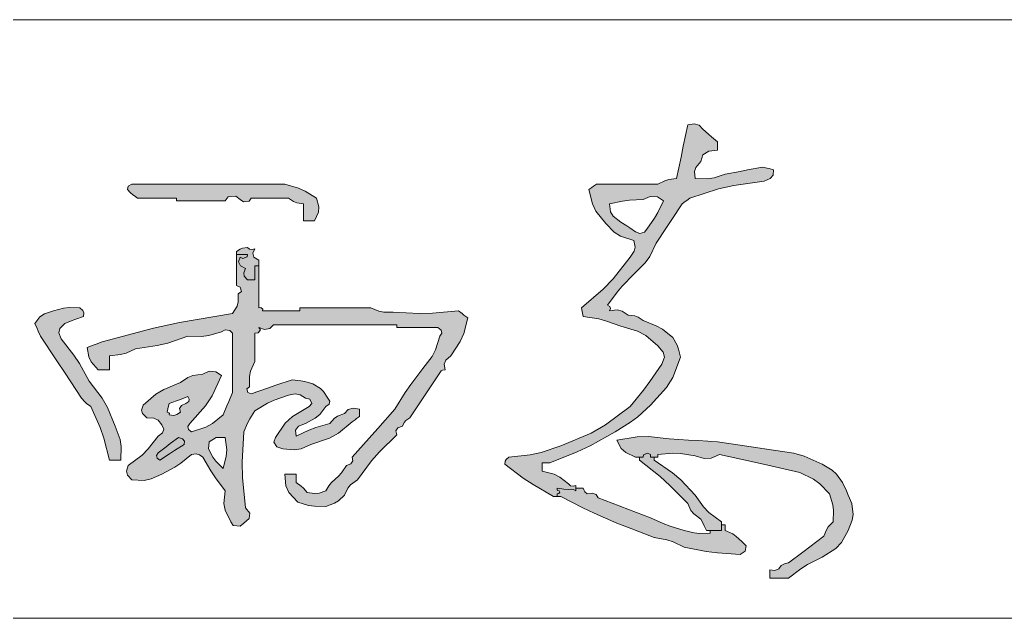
# Model space of a CAD drawing. Header units: millimetres. Extents: x 5 to 599, y 5 to 425.
# Drawn here: x 575.67 to 587.3, y 125.03 to 132.09 of the extents above; entities that cross this region are included whole.
import ezdxf

# ---------------------------------------------------------------- set-up
doc = ezdxf.new("R2010")
doc.units = ezdxf.units.MM
doc.linetypes.add('XKITLINE00', pattern=[0])
doc.layers.add('OtherObjectType', color=1, linetype='Continuous', lineweight=0)

# ---------------------------------------------------------------- blocks, each defined once
blk = doc.blocks.new('*A3')
at = {"layer": 'OtherObjectType'}
for points in [[(582.868, 129.636), (582.935, 129.587), (582.985, 129.569), (583.177, 129.454), (583.101, 129.297), (583.046, 129.221), (582.913, 129.088), (582.778, 128.948), (582.716, 128.874), (582.604, 128.723), (582.632, 128.705), (582.64, 128.682), (582.626, 128.656), (582.718, 128.666), (582.777, 128.652), (582.847, 128.606), (582.924, 128.596), (582.965, 128.581), (583.023, 128.54), (583.179, 128.479), (583.253, 128.437), (583.375, 128.341), (583.424, 128.251), (583.442, 128.204), (583.463, 128.108), (583.373, 127.868), (583.299, 127.749), (583.111, 127.543), (582.962, 127.405), (582.876, 127.34), (582.693, 127.228), (582.4, 127.064), (582.244, 126.99), (581.922, 126.862), (581.834, 126.862), (581.834, 126.763), (581.973, 126.727), (582.042, 126.693), (582.142, 126.613), (582.165, 126.592), (582.197, 126.586), (582.23, 126.596), (582.23, 126.53), (582.202, 126.547), (582.178, 126.552), (582.142, 126.547), (582.089, 126.551), (582.063, 126.555), (582.01, 126.563), (582.008, 126.548), (582.015, 126.537), (582.032, 126.53), (582.042, 126.517), (582.03, 126.499), (582.01, 126.497), (582.01, 126.464), (581.966, 126.464), (581.725, 126.605), (581.61, 126.682), (581.394, 126.846), (581.397, 126.881), (581.408, 126.901), (581.438, 126.929), (581.692, 126.956), (581.82, 126.984), (582.054, 127.062), (582.41, 127.213), (582.579, 127.309), (582.869, 127.527), (583.029, 127.721), (583.104, 127.821), (583.243, 128.025), (583.274, 128.109), (583.262, 128.168), (583.199, 128.241), (583.057, 128.363), (582.959, 128.415), (582.759, 128.474), (582.591, 128.535), (582.5, 128.559), (582.318, 128.59), (582.307, 128.629), (582.303, 128.649), (582.296, 128.69), (582.553, 128.912), (582.669, 129.034), (582.869, 129.288), (582.919, 129.359), (582.929, 129.407), (582.913, 129.487), (582.757, 129.537), (582.681, 129.583), (582.582, 129.686), (582.467, 129.833), (582.425, 129.917), (582.384, 130.085), (582.472, 130.151), (583.199, 130.151), (583.279, 130.19), (583.326, 130.204), (583.419, 130.218), (583.471, 130.47), (583.497, 130.597), (583.551, 130.849), (583.624, 130.863), (583.684, 130.846), (583.727, 130.799), (583.795, 130.738), (583.83, 130.708), (583.903, 130.65), (583.903, 130.55), (583.798, 130.541), (583.729, 130.495), (583.705, 130.417), (583.647, 130.348), (583.631, 130.3), (583.639, 130.218), (583.782, 130.212), (583.86, 130.223), (583.991, 130.268), (584.431, 130.351), (584.485, 130.34), (584.512, 130.334), (584.563, 130.318), (584.556, 130.255), (584.524, 130.217), (584.453, 130.185), (584.092, 130.134), (583.912, 130.093), (583.573, 129.985), (583.485, 129.919), (583.177, 129.454), (582.715, 126.148), (583.155, 125.982), (583.304, 125.955), (583.379, 125.93), (583.507, 125.865), (583.766, 125.815), (583.9, 125.798), (584.167, 125.782), (584.228, 125.821), (584.238, 125.884), (584.189, 125.932), (584.122, 125.994), (584.081, 126.022), (583.991, 126.065), (583.991, 126.131), (583.947, 126.131), (583.947, 126.065), (583.815, 126.065), (583.815, 126.032), (583.69, 126.028), (583.625, 126.035), (583.507, 126.065), (583.342, 126.114), (583.261, 126.144), (583.111, 126.214), (582.494, 126.447), (582.468, 126.487), (582.421, 126.504), (582.362, 126.497), (582.338, 126.52), (582.329, 126.535), (582.318, 126.563), (582.23, 126.563), (582.23, 126.53), (582.202, 126.547), (582.178, 126.552), (582.142, 126.547), (582.089, 126.551), (582.063, 126.555), (582.01, 126.563), (582.008, 126.548), (582.015, 126.537), (582.032, 126.53), (582.042, 126.517), (582.03, 126.499), (582.01, 126.497), (582.01, 126.464), (582.054, 126.464), (582.313, 126.331), (582.445, 126.268), (582.715, 126.148), (583.177, 129.454), (582.985, 129.569), (583.04, 129.583), (583.067, 129.62), (583.159, 129.748), (583.199, 129.815), (583.265, 129.952), (583.192, 130), (583.106, 130.006), (583.023, 129.969), (582.862, 129.961), (582.781, 129.951), (582.626, 129.919), (582.64, 129.824), (582.672, 129.772), (582.759, 129.703), (582.833, 129.66)], [(578.376, 129.95), (578.308, 129.941), (578.269, 129.969), (578.22, 130.007), (578.129, 129.999), (578.093, 129.952), (577.521, 129.952), (577.521, 129.985), (577.059, 129.985), (576.971, 130.052), (576.94, 130.085), (576.95, 130.127), (576.993, 130.151), (578.797, 130.151), (578.959, 130.104), (579.038, 130.069), (579.171, 129.985), (579.199, 129.881), (579.194, 129.821), (579.149, 129.719), (579.017, 129.719), (579.017, 129.919), (578.94, 129.93), (578.9, 129.946), (578.841, 129.985), (578.401, 129.985)], [(577.663, 127.584), (577.67, 127.612), (577.653, 127.643), (577.246, 128.45), (577.556, 128.517), (578.181, 128.623), (578.233, 128.71), (578.247, 128.761), (578.247, 128.856), (578.284, 128.885), (578.272, 128.936), (578.225, 128.955), (578.225, 129.321), (578.357, 129.321), (578.353, 129.291), (578.303, 129.272), (578.269, 129.288), (578.251, 129.233), (578.273, 129.187), (578.335, 129.155), (578.312, 129.104), (578.318, 129.066), (578.357, 129.022), (578.445, 129.022), (578.445, 129.188), (578.489, 129.188), (578.489, 128.69), (578.514, 128.694), (578.539, 128.675), (578.533, 128.656), (578.973, 128.656), (578.973, 128.69), (579.81, 128.69), (579.906, 128.651), (579.965, 128.64), (580.074, 128.64), (580.381, 128.625), (580.538, 128.629), (580.844, 128.656), (580.954, 128.573), (580.907, 128.387), (580.866, 128.295), (580.756, 128.125), (580.695, 128.073), (580.677, 128.027), (580.69, 127.959), (580.658, 127.955), (580.64, 127.946), (580.624, 127.925), (580.272, 127.394), (580.226, 127.361), (580.206, 127.339), (580.184, 127.294), (580.131, 127.274), (580.108, 127.238), (580.118, 127.194), (579.912, 126.993), (579.819, 126.885), (579.656, 126.663), (579.573, 126.603), (579.539, 126.562), (579.502, 126.48), (579.431, 126.414), (579.383, 126.384), (579.282, 126.347), (579.147, 126.349), (579.076, 126.359), (578.951, 126.397), (578.843, 126.512), (578.807, 126.589), (578.797, 126.729), (578.929, 126.729), (578.929, 126.63), (578.989, 126.588), (579.016, 126.564), (579.061, 126.513), (579.148, 126.498), (579.201, 126.502), (579.282, 126.53), (579.305, 126.571), (579.318, 126.591), (579.348, 126.63), (579.43, 126.703), (579.466, 126.744), (579.524, 126.829), (579.576, 126.849), (579.6, 126.885), (579.59, 126.929), (579.793, 127.154), (579.895, 127.267), (580.096, 127.493), (580.217, 127.69), (580.283, 127.787), (580.426, 127.975), (580.534, 128.118), (580.576, 128.197), (580.624, 128.357), (580.648, 128.393), (580.64, 128.429), (580.602, 128.457), (580.118, 128.457), (580.118, 128.49), (578.665, 128.49), (578.619, 128.448), (578.556, 128.436), (578.489, 128.457), (578.509, 128.431), (578.484, 128.394), (578.445, 128.391), (578.445, 128.058), (578.393, 127.944), (578.379, 127.881), (578.379, 127.759), (578.35, 127.734), (578.361, 127.691), (578.401, 127.676), (578.594, 127.744), (578.691, 127.777), (578.885, 127.842), (578.985, 127.831), (579.035, 127.821), (579.127, 127.792), (579.216, 127.739), (579.254, 127.703), (579.327, 127.59), (579.319, 127.555), (579.282, 127.527), (579.209, 127.433), (579.156, 127.39), (579.039, 127.327), (578.959, 127.296), (578.922, 127.246), (578.929, 127.178), (579.08, 127.248), (579.161, 127.278), (579.326, 127.327), (579.378, 127.386), (579.418, 127.412), (579.502, 127.444), (579.544, 127.49), (579.605, 127.507), (579.678, 127.493), (579.678, 127.41), (579.59, 127.344), (579.429, 127.21), (579.324, 127.152), (579.105, 127.078), (578.988, 127.028), (578.909, 127.016), (578.775, 127.028), (578.702, 127.049), (578.666, 127.104), (578.687, 127.161), (578.802, 127.329), (578.888, 127.409), (579.083, 127.527), (579.115, 127.561), (579.092, 127.613), (579.039, 127.626), (578.977, 127.665), (578.92, 127.675), (578.841, 127.66), (578.672, 127.601), (578.591, 127.564), (578.445, 127.477), (578.385, 127.38), (578.358, 127.33), (578.313, 127.228), (578.294, 126.869), (578.299, 126.688), (578.335, 126.331), (578.385, 126.268), (578.377, 126.203), (578.313, 126.148), (578.269, 126.115), (578.189, 126.123), (578.159, 126.164), (578.093, 126.303), (578.079, 126.383), (578.093, 126.53), (577.978, 126.686), (577.925, 126.766), (577.829, 126.929), (577.789, 126.958), (577.752, 126.967), (577.697, 126.962), (577.57, 126.858), (577.498, 126.811), (577.345, 126.729), (577.222, 126.671), (577.138, 126.655), (576.993, 126.663), (576.94, 126.718), (576.928, 126.763), (576.949, 126.829), (577.113, 126.953), (577.186, 127.025), (577.301, 127.178), (577.355, 127.214), (577.37, 127.259), (577.345, 127.311), (577.302, 127.364), (577.252, 127.388), (577.169, 127.394), (577.12, 127.442), (577.107, 127.483), (577.125, 127.543), (577.275, 127.67), (577.368, 127.726), (577.565, 127.809), (577.653, 127.869), (577.713, 127.892), (577.829, 127.909), (577.906, 127.942), (577.982, 127.936), (578.049, 127.892), (577.941, 127.653), (577.863, 127.536), (577.675, 127.327), (577.653, 127.29), (577.66, 127.257), (577.697, 127.228), (577.864, 127.284), (577.945, 127.327), (578.071, 127.427), (578.114, 127.533), (578.136, 127.587), (578.181, 127.693), (578.181, 128.391), (578.15, 128.423), (578.093, 128.43), (578.049, 128.407), (577.899, 128.364), (577.814, 128.354), (577.653, 128.357), (577.418, 128.275), (577.291, 128.245), (577.037, 128.208), (576.924, 128.157), (576.858, 128.139), (576.729, 128.125), (576.729, 127.959), (576.597, 127.959), (576.513, 128.053), (576.484, 128.112), (576.465, 128.224), (576.537, 128.249), (576.572, 128.262), (576.641, 128.291), (577.246, 128.45), (578.433, 129.289), (578.418, 129.337), (578.445, 129.387), (578.412, 129.377), (578.38, 129.383), (578.357, 129.404), (578.299, 129.395), (578.27, 129.383), (578.225, 129.354), (578.225, 129.321), (578.357, 129.321), (578.353, 129.291), (578.303, 129.272), (578.269, 129.288), (578.251, 129.233), (578.273, 129.187), (578.335, 129.155), (578.312, 129.104), (578.318, 129.066), (578.357, 129.022), (578.445, 129.022), (578.445, 129.188), (578.489, 129.188), (578.489, 129.254), (578.433, 129.289), (577.246, 128.45), (577.987, 127.162), (577.906, 127.108), (577.895, 127.028), (577.948, 126.929), (577.985, 126.881), (578.071, 126.796), (578.106, 126.94), (578.111, 127.015), (578.093, 127.161), (577.987, 127.162), (577.543, 127.161), (577.59, 127.146), (577.613, 127.117), (577.609, 127.078), (577.494, 127.006), (577.437, 126.969), (577.323, 126.895), (577.29, 126.918), (577.282, 126.948), (577.301, 126.978), (577.543, 127.161), (577.987, 127.162), (577.246, 128.45), (577.653, 127.643), (577.565, 127.609), (577.521, 127.593), (577.433, 127.56), (577.422, 127.52), (577.417, 127.5), (577.411, 127.46), (577.428, 127.453), (577.436, 127.442), (577.433, 127.427), (577.488, 127.422), (577.525, 127.431), (577.565, 127.46), (577.555, 127.504), (577.578, 127.54), (577.631, 127.56)], [(576.436, 127.583), (576.399, 127.626), (575.915, 128.357), (575.849, 128.507), (575.908, 128.584), (575.961, 128.62), (576.069, 128.656), (576.187, 128.686), (576.252, 128.693), (576.377, 128.69), (576.415, 128.659), (576.427, 128.632), (576.421, 128.59), (576.332, 128.557), (576.288, 128.541), (576.201, 128.507), (576.142, 128.447), (576.13, 128.396), (576.157, 128.324), (576.308, 128.133), (576.374, 128.032), (576.487, 127.826), (576.643, 127.626), (576.707, 127.516), (576.795, 127.294), (576.853, 127.139), (576.866, 127.056), (576.861, 126.895), (576.729, 126.895), (576.661, 127.152), (576.617, 127.279), (576.509, 127.527), (576.459, 127.562)], [(583.023, 126.929), (582.935, 126.929), (582.818, 126.984), (582.766, 127.032), (582.715, 127.128), (582.955, 127.17), (583.087, 127.174), (583.331, 127.145), (583.903, 127.111), (584.563, 127.012), (584.803, 126.975), (584.924, 126.94), (585.135, 126.846), (585.254, 126.776), (585.306, 126.729), (585.377, 126.63), (585.487, 126.38), (585.5, 126.254), (585.491, 126.187), (585.443, 126.065), (585.364, 125.92), (585.295, 125.85), (585.135, 125.749), (584.964, 125.663), (584.883, 125.612), (584.739, 125.5), (584.519, 125.5), (584.519, 125.6), (584.577, 125.592), (584.624, 125.61), (584.651, 125.65), (584.682, 125.668), (584.701, 125.675), (584.739, 125.683), (585.157, 125.998), (585.185, 126.07), (585.208, 126.105), (585.267, 126.164), (585.271, 126.298), (585.262, 126.366), (585.223, 126.497), (585.11, 126.615), (585.035, 126.669), (584.871, 126.746), (584.493, 126.833), (584.304, 126.876), (583.925, 126.962), (583.827, 126.917), (583.745, 126.912), (583.639, 126.945), (583.466, 126.972), (583.374, 126.975), (583.199, 126.962), (583.199, 126.929), (583.111, 126.929), (583.111, 126.962), (583.077, 126.977), (583.551, 126.38), (583.588, 126.298), (583.622, 126.258), (583.705, 126.198), (583.771, 126.065), (583.947, 126.065), (583.947, 126.164), (583.8, 126.276), (583.736, 126.342), (583.639, 126.48), (583.469, 126.661), (583.37, 126.745), (583.155, 126.895), (583.155, 126.929), (583.111, 126.929), (583.111, 126.962), (583.077, 126.977), (583.027, 126.958), (583.023, 126.929), (582.979, 126.929), (582.979, 126.895), (583.223, 126.7), (583.338, 126.596), (583.551, 126.38), (583.077, 126.977), (583.027, 126.958)]]:
    blk.add_hatch(color=7, dxfattribs=at).paths.add_polyline_path(points, flags=17)
at = {"layer": 'OtherObjectType', "color": 7, "linetype": 'XKITLINE00', "lineweight": 0}
for p, q in [((539.9, 132.09), (593.969, 132.09)), ((583.551, 130.849), (583.497, 130.597)), ((583.624, 130.863), (583.551, 130.849)), ((583.684, 130.846), (583.624, 130.863)), ((583.727, 130.799), (583.684, 130.846)), ((583.795, 130.738), (583.727, 130.799)), ((583.83, 130.708), (583.795, 130.738)), ((583.903, 130.65), (583.83, 130.708)), ((583.497, 130.597), (583.471, 130.47)), ((583.903, 130.61), (583.903, 130.65)), ((583.903, 130.59), (583.903, 130.61)), ((583.903, 130.55), (583.903, 130.59)), ((583.471, 130.47), (583.419, 130.218)), ((583.705, 130.417), (583.729, 130.495)), ((583.729, 130.495), (583.798, 130.541)), ((583.798, 130.541), (583.903, 130.55)), ((583.631, 130.3), (583.647, 130.348)), ((583.647, 130.348), (583.705, 130.417)), ((584.431, 130.351), (584.255, 130.318)), ((584.485, 130.34), (584.431, 130.351)), ((584.512, 130.334), (584.485, 130.34)), ((584.563, 130.318), (584.512, 130.334)), ((583.419, 130.218), (583.326, 130.204)), ((583.639, 130.218), (583.631, 130.3)), ((583.782, 130.212), (583.639, 130.218)), ((583.86, 130.223), (583.782, 130.212)), ((583.991, 130.268), (583.86, 130.223)), ((584.167, 130.301), (583.991, 130.268)), ((584.255, 130.318), (584.167, 130.301)), ((584.453, 130.185), (584.524, 130.217)), ((584.524, 130.217), (584.556, 130.255)), ((584.556, 130.255), (584.563, 130.318)), ((576.95, 130.127), (576.94, 130.085)), ((576.993, 130.151), (576.95, 130.127)), ((577.715, 130.151), (576.993, 130.151)), ((578.076, 130.151), (577.715, 130.151)), ((578.797, 130.151), (578.076, 130.151)), ((578.959, 130.104), (578.797, 130.151)), ((579.038, 130.069), (578.959, 130.104)), ((582.42, 130.112), (582.384, 130.085)), ((582.437, 130.125), (582.42, 130.112)), ((582.472, 130.151), (582.437, 130.125)), ((582.763, 130.151), (582.472, 130.151)), ((582.908, 130.151), (582.763, 130.151)), ((583.199, 130.151), (582.908, 130.151)), ((583.279, 130.19), (583.199, 130.151)), ((583.326, 130.204), (583.279, 130.19)), ((583.912, 130.093), (584.092, 130.134)), ((584.092, 130.134), (584.453, 130.185)), ((576.94, 130.085), (576.971, 130.052)), ((576.971, 130.052), (577.006, 130.025)), ((577.006, 130.025), (577.024, 130.012)), ((577.024, 130.012), (577.059, 129.985)), ((577.059, 129.985), (577.244, 129.985)), ((577.244, 129.985), (577.336, 129.985)), ((577.336, 129.985), (577.521, 129.985)), ((577.521, 129.985), (577.521, 129.972)), ((578.093, 129.952), (578.129, 129.999)), ((578.129, 129.999), (578.22, 130.007)), ((578.22, 130.007), (578.269, 129.969)), ((578.376, 129.95), (578.401, 129.985)), ((578.401, 129.985), (578.577, 129.985)), ((578.577, 129.985), (578.665, 129.985)), ((578.665, 129.985), (578.841, 129.985)), ((578.841, 129.985), (578.9, 129.946)), ((579.171, 129.985), (579.038, 130.069)), ((579.199, 129.881), (579.171, 129.985)), ((582.384, 130.085), (582.425, 129.917)), ((583.106, 130.006), (583.023, 129.969)), ((583.192, 130), (583.106, 130.006)), ((583.265, 129.952), (583.192, 130)), ((583.538, 129.959), (583.573, 129.985)), ((583.573, 129.985), (583.912, 130.093)), ((577.521, 129.972), (577.521, 129.965)), ((577.521, 129.965), (577.521, 129.952)), ((577.521, 129.952), (577.75, 129.952)), ((577.75, 129.952), (577.864, 129.952)), ((577.864, 129.952), (578.093, 129.952)), ((578.269, 129.969), (578.308, 129.941)), ((578.308, 129.941), (578.376, 129.95)), ((578.9, 129.946), (578.94, 129.93)), ((578.94, 129.93), (579.017, 129.919)), ((579.017, 129.919), (579.017, 129.839)), ((579.194, 129.821), (579.199, 129.881)), ((582.425, 129.917), (582.467, 129.833)), ((582.781, 129.951), (582.626, 129.919)), ((582.626, 129.919), (582.64, 129.824)), ((582.862, 129.961), (582.781, 129.951)), ((583.023, 129.969), (582.862, 129.961)), ((583.199, 129.815), (583.265, 129.952)), ((583.362, 129.733), (583.485, 129.919)), ((583.485, 129.919), (583.52, 129.945)), ((583.52, 129.945), (583.538, 129.959)), ((579.017, 129.839), (579.017, 129.799)), ((579.017, 129.799), (579.017, 129.719)), ((579.149, 129.719), (579.194, 129.821)), ((582.467, 129.833), (582.582, 129.686)), ((582.64, 129.824), (582.672, 129.772)), ((582.672, 129.772), (582.759, 129.703)), ((583.159, 129.748), (583.199, 129.815)), ((579.017, 129.719), (579.07, 129.719)), ((579.07, 129.719), (579.097, 129.719)), ((579.097, 129.719), (579.149, 129.719)), ((582.582, 129.686), (582.681, 129.583)), ((582.759, 129.703), (582.833, 129.66)), ((582.833, 129.66), (582.868, 129.636)), ((582.868, 129.636), (582.935, 129.587)), ((583.067, 129.62), (583.159, 129.748)), ((583.177, 129.454), (583.3, 129.64)), ((583.3, 129.64), (583.362, 129.733)), ((582.681, 129.583), (582.757, 129.537)), ((582.757, 129.537), (582.913, 129.487)), ((582.935, 129.587), (582.985, 129.569)), ((582.985, 129.569), (583.04, 129.583)), ((583.04, 129.583), (583.067, 129.62)), ((578.357, 129.404), (578.299, 129.395)), ((578.38, 129.383), (578.357, 129.404)), ((582.913, 129.487), (582.929, 129.407)), ((582.929, 129.407), (582.919, 129.359)), ((583.101, 129.297), (583.177, 129.454)), ((578.27, 129.383), (578.225, 129.354)), ((578.225, 129.354), (578.225, 129.321)), ((578.225, 129.321), (578.225, 129.354)), ((578.225, 129.354), (578.225, 129.321)), ((578.357, 129.321), (578.225, 129.321)), ((578.225, 129.321), (578.357, 129.321)), ((578.357, 129.321), (578.225, 129.321)), ((578.225, 129.321), (578.225, 128.955)), ((578.225, 128.955), (578.225, 129.321)), ((578.225, 129.321), (578.225, 128.955)), ((578.225, 129.321), (578.357, 129.321)), ((578.357, 129.321), (578.225, 129.321)), ((578.225, 129.321), (578.357, 129.321)), ((578.251, 129.233), (578.269, 129.288)), ((578.269, 129.288), (578.251, 129.233)), ((578.269, 129.288), (578.303, 129.272)), ((578.303, 129.272), (578.269, 129.288)), ((578.299, 129.395), (578.27, 129.383)), ((578.303, 129.272), (578.353, 129.291)), ((578.353, 129.291), (578.303, 129.272)), ((578.353, 129.291), (578.357, 129.321)), ((578.357, 129.321), (578.353, 129.291)), ((578.412, 129.377), (578.38, 129.383)), ((578.445, 129.387), (578.412, 129.377)), ((578.418, 129.337), (578.445, 129.387)), ((578.433, 129.289), (578.418, 129.337)), ((578.489, 129.254), (578.433, 129.289)), ((582.869, 129.288), (582.669, 129.034)), ((582.919, 129.359), (582.869, 129.288)), ((583.046, 129.221), (583.101, 129.297)), ((578.273, 129.187), (578.251, 129.233)), ((578.251, 129.233), (578.273, 129.187)), ((578.335, 129.155), (578.273, 129.187)), ((578.273, 129.187), (578.335, 129.155)), ((578.489, 129.188), (578.445, 129.188)), ((578.445, 129.188), (578.489, 129.188)), ((578.489, 129.188), (578.445, 129.188)), ((578.445, 129.188), (578.445, 129.121)), ((578.445, 129.188), (578.489, 129.188)), ((578.489, 129.188), (578.445, 129.188)), ((578.445, 129.188), (578.489, 129.188)), ((578.445, 129.121), (578.445, 129.188)), ((578.489, 129.188), (578.489, 129.254)), ((578.489, 129.254), (578.489, 129.188)), ((578.489, 129.188), (578.489, 129.254)), ((578.489, 128.69), (578.489, 129.188)), ((578.489, 129.188), (578.489, 128.69)), ((578.489, 128.69), (578.489, 129.188)), ((582.913, 129.088), (583.046, 129.221)), ((578.312, 129.104), (578.335, 129.155)), ((578.335, 129.155), (578.312, 129.104)), ((578.318, 129.066), (578.312, 129.104)), ((578.312, 129.104), (578.318, 129.066)), ((578.357, 129.022), (578.318, 129.066)), ((578.318, 129.066), (578.357, 129.022)), ((578.445, 129.121), (578.445, 129.088)), ((578.445, 129.088), (578.445, 129.121)), ((578.445, 129.088), (578.445, 129.022)), ((578.445, 129.022), (578.445, 129.088)), ((582.778, 128.948), (582.913, 129.088)), ((578.225, 128.955), (578.272, 128.936)), ((578.272, 128.936), (578.284, 128.885)), ((578.392, 129.022), (578.357, 129.022)), ((578.357, 129.022), (578.392, 129.022)), ((578.41, 129.022), (578.392, 129.022)), ((578.392, 129.022), (578.41, 129.022)), ((578.445, 129.022), (578.41, 129.022)), ((578.41, 129.022), (578.445, 129.022)), ((582.669, 129.034), (582.553, 128.912)), ((582.716, 128.874), (582.778, 128.948)), ((578.284, 128.885), (578.247, 128.856)), ((578.247, 128.856), (578.247, 128.761)), ((582.553, 128.912), (582.296, 128.69)), ((582.604, 128.723), (582.716, 128.874)), ((578.233, 128.71), (578.181, 128.623)), ((578.247, 128.761), (578.233, 128.71)), ((582.632, 128.705), (582.604, 128.723)), ((582.64, 128.682), (582.632, 128.705)), ((575.961, 128.62), (575.908, 128.584)), ((576.069, 128.656), (575.961, 128.62)), ((576.187, 128.686), (576.069, 128.656)), ((576.252, 128.693), (576.187, 128.686)), ((576.377, 128.69), (576.252, 128.693)), ((576.332, 128.557), (576.421, 128.59)), ((576.415, 128.659), (576.377, 128.69)), ((576.427, 128.632), (576.415, 128.659)), ((576.421, 128.59), (576.427, 128.632)), ((578.181, 128.623), (577.556, 128.517)), ((578.514, 128.694), (578.489, 128.69)), ((578.539, 128.675), (578.514, 128.694)), ((578.533, 128.656), (578.539, 128.675)), ((578.709, 128.656), (578.533, 128.656)), ((578.797, 128.656), (578.709, 128.656)), ((578.973, 128.656), (578.797, 128.656)), ((579.308, 128.69), (578.973, 128.69)), ((578.973, 128.69), (578.973, 128.676)), ((578.973, 128.676), (578.973, 128.67)), ((578.973, 128.67), (578.973, 128.656)), ((579.475, 128.69), (579.308, 128.69)), ((579.81, 128.69), (579.475, 128.69)), ((579.906, 128.651), (579.81, 128.69)), ((579.965, 128.64), (579.906, 128.651)), ((580.074, 128.64), (579.965, 128.64)), ((580.381, 128.625), (580.074, 128.64)), ((580.538, 128.629), (580.381, 128.625)), ((580.844, 128.656), (580.538, 128.629)), ((580.888, 128.623), (580.844, 128.656)), ((580.91, 128.606), (580.888, 128.623)), ((580.954, 128.573), (580.91, 128.606)), ((582.296, 128.69), (582.303, 128.649)), ((582.303, 128.649), (582.307, 128.629)), ((582.307, 128.629), (582.318, 128.59)), ((582.318, 128.59), (582.5, 128.559)), ((582.626, 128.656), (582.64, 128.682)), ((582.718, 128.666), (582.626, 128.656)), ((582.777, 128.652), (582.718, 128.666)), ((582.847, 128.606), (582.777, 128.652)), ((582.924, 128.596), (582.847, 128.606)), ((582.965, 128.581), (582.924, 128.596)), ((575.908, 128.584), (575.849, 128.507)), ((575.849, 128.507), (575.875, 128.447)), ((576.142, 128.447), (576.201, 128.507)), ((576.201, 128.507), (576.288, 128.541)), ((576.288, 128.541), (576.332, 128.557)), ((577.556, 128.517), (577.246, 128.45)), ((578.619, 128.448), (578.665, 128.49)), ((578.665, 128.49), (579.246, 128.49)), ((579.246, 128.49), (579.537, 128.49)), ((579.537, 128.49), (580.118, 128.49)), ((580.118, 128.49), (580.118, 128.477)), ((580.118, 128.477), (580.118, 128.47)), ((580.907, 128.387), (580.954, 128.573)), ((582.5, 128.559), (582.591, 128.535)), ((582.591, 128.535), (582.759, 128.474)), ((582.759, 128.474), (582.959, 128.415)), ((583.023, 128.54), (582.965, 128.581)), ((583.179, 128.479), (583.023, 128.54)), ((583.253, 128.437), (583.179, 128.479)), ((575.875, 128.447), (575.888, 128.417)), ((575.888, 128.417), (575.915, 128.357)), ((575.915, 128.357), (576.108, 128.065)), ((576.13, 128.396), (576.142, 128.447)), ((576.157, 128.324), (576.13, 128.396)), ((577.246, 128.45), (576.641, 128.291)), ((577.418, 128.275), (577.653, 128.357)), ((577.653, 128.357), (577.814, 128.354)), ((577.814, 128.354), (577.899, 128.364)), ((577.899, 128.364), (578.049, 128.407)), ((578.049, 128.407), (578.093, 128.43)), ((578.093, 128.43), (578.15, 128.423)), ((578.15, 128.423), (578.181, 128.391)), ((578.181, 128.391), (578.181, 128.111)), ((578.445, 128.391), (578.484, 128.394)), ((578.445, 128.258), (578.445, 128.391)), ((578.484, 128.394), (578.509, 128.431)), ((578.509, 128.431), (578.489, 128.457)), ((578.489, 128.457), (578.556, 128.436)), ((578.556, 128.436), (578.619, 128.448)), ((580.118, 128.47), (580.118, 128.457)), ((580.118, 128.457), (580.311, 128.457)), ((580.311, 128.457), (580.408, 128.457)), ((580.408, 128.457), (580.602, 128.457)), ((580.624, 128.357), (580.576, 128.197)), ((580.602, 128.457), (580.64, 128.429)), ((580.648, 128.393), (580.624, 128.357)), ((580.64, 128.429), (580.648, 128.393)), ((580.866, 128.295), (580.907, 128.387)), ((582.959, 128.415), (583.057, 128.363)), ((583.057, 128.363), (583.199, 128.241)), ((583.375, 128.341), (583.253, 128.437)), ((576.308, 128.133), (576.157, 128.324)), ((576.537, 128.249), (576.465, 128.224)), ((576.572, 128.262), (576.537, 128.249)), ((576.641, 128.291), (576.572, 128.262)), ((577.037, 128.208), (577.291, 128.245)), ((577.291, 128.245), (577.418, 128.275)), ((578.445, 128.191), (578.445, 128.258)), ((580.756, 128.125), (580.866, 128.295)), ((583.199, 128.241), (583.262, 128.168)), ((583.424, 128.251), (583.375, 128.341)), ((583.442, 128.204), (583.424, 128.251)), ((576.374, 128.032), (576.308, 128.133)), ((576.465, 128.224), (576.484, 128.112)), ((576.729, 128.125), (576.858, 128.139)), ((576.729, 128.058), (576.729, 128.125)), ((576.858, 128.139), (576.924, 128.157)), ((576.924, 128.157), (577.037, 128.208)), ((578.445, 128.058), (578.445, 128.191)), ((580.576, 128.197), (580.534, 128.118)), ((580.695, 128.073), (580.756, 128.125)), ((583.262, 128.168), (583.274, 128.109)), ((583.463, 128.108), (583.442, 128.204)), ((576.108, 128.065), (576.205, 127.919)), ((576.487, 127.826), (576.374, 128.032)), ((576.484, 128.112), (576.513, 128.053)), ((576.513, 128.053), (576.597, 127.959)), ((576.729, 128.025), (576.729, 128.058)), ((576.729, 127.959), (576.729, 128.025)), ((578.181, 128.111), (578.181, 127.972)), ((578.393, 127.944), (578.445, 128.058)), ((580.534, 128.118), (580.426, 127.975)), ((580.677, 128.027), (580.695, 128.073)), ((580.69, 127.959), (580.677, 128.027)), ((583.243, 128.025), (583.104, 127.821)), ((583.274, 128.109), (583.243, 128.025)), ((583.373, 127.868), (583.463, 128.108)), ((576.205, 127.919), (576.399, 127.626)), ((576.597, 127.959), (576.65, 127.959)), ((576.65, 127.959), (576.676, 127.959)), ((576.676, 127.959), (576.729, 127.959)), ((577.713, 127.892), (577.653, 127.869)), ((577.829, 127.909), (577.713, 127.892)), ((577.906, 127.942), (577.829, 127.909)), ((577.982, 127.936), (577.906, 127.942)), ((577.941, 127.653), (578.049, 127.892)), ((578.049, 127.892), (577.982, 127.936)), ((578.181, 127.972), (578.181, 127.693)), ((578.379, 127.881), (578.393, 127.944)), ((580.426, 127.975), (580.283, 127.787)), ((580.483, 127.713), (580.624, 127.925)), ((580.624, 127.925), (580.64, 127.946)), ((580.64, 127.946), (580.658, 127.955)), ((580.658, 127.955), (580.69, 127.959)), ((576.643, 127.626), (576.487, 127.826)), ((577.565, 127.809), (577.368, 127.726)), ((577.653, 127.869), (577.565, 127.809)), ((578.379, 127.759), (578.379, 127.881)), ((578.691, 127.777), (578.594, 127.744)), ((578.885, 127.842), (578.691, 127.777)), ((578.985, 127.831), (578.885, 127.842)), ((579.035, 127.821), (578.985, 127.831)), ((579.127, 127.792), (579.035, 127.821)), ((579.216, 127.739), (579.127, 127.792)), ((580.283, 127.787), (580.217, 127.69)), ((583.104, 127.821), (583.029, 127.721)), ((583.299, 127.749), (583.373, 127.868)), ((577.275, 127.67), (577.125, 127.543)), ((577.368, 127.726), (577.275, 127.67)), ((578.181, 127.693), (578.136, 127.587)), ((578.35, 127.734), (578.379, 127.759)), ((578.361, 127.691), (578.35, 127.734)), ((578.401, 127.676), (578.361, 127.691)), ((578.594, 127.744), (578.401, 127.676)), ((578.672, 127.601), (578.841, 127.66)), ((578.841, 127.66), (578.92, 127.675)), ((578.92, 127.675), (578.977, 127.665)), ((578.977, 127.665), (579.039, 127.626)), ((579.254, 127.703), (579.216, 127.739)), ((579.304, 127.626), (579.254, 127.703)), ((580.217, 127.69), (580.096, 127.493)), ((580.413, 127.606), (580.483, 127.713)), ((583.029, 127.721), (582.869, 127.527)), ((583.111, 127.543), (583.299, 127.749)), ((576.399, 127.626), (576.436, 127.583)), ((576.436, 127.583), (576.459, 127.562)), ((576.459, 127.562), (576.509, 127.527)), ((576.707, 127.516), (576.643, 127.626)), ((577.125, 127.543), (577.107, 127.483)), ((577.433, 127.56), (577.422, 127.52)), ((577.521, 127.593), (577.433, 127.56)), ((577.565, 127.609), (577.521, 127.593)), ((577.653, 127.643), (577.565, 127.609)), ((577.578, 127.54), (577.631, 127.56)), ((577.631, 127.56), (577.663, 127.584)), ((577.67, 127.612), (577.653, 127.643)), ((577.663, 127.584), (577.67, 127.612)), ((577.863, 127.536), (577.941, 127.653)), ((578.136, 127.587), (578.114, 127.533)), ((578.445, 127.477), (578.591, 127.564)), ((578.591, 127.564), (578.672, 127.601)), ((579.039, 127.626), (579.092, 127.613)), ((579.115, 127.561), (579.083, 127.527)), ((579.092, 127.613), (579.115, 127.561)), ((579.282, 127.527), (579.319, 127.555)), ((579.327, 127.59), (579.304, 127.626)), ((579.319, 127.555), (579.327, 127.59)), ((580.272, 127.394), (580.413, 127.606)), ((582.962, 127.405), (583.111, 127.543)), ((576.509, 127.527), (576.617, 127.279)), ((576.795, 127.294), (576.707, 127.516)), ((577.107, 127.483), (577.12, 127.442)), ((577.12, 127.442), (577.169, 127.394)), ((577.417, 127.5), (577.411, 127.46)), ((577.411, 127.46), (577.428, 127.453)), ((577.422, 127.52), (577.417, 127.5)), ((577.428, 127.453), (577.436, 127.442)), ((577.436, 127.442), (577.433, 127.427)), ((577.433, 127.427), (577.488, 127.422)), ((577.488, 127.422), (577.525, 127.431)), ((577.525, 127.431), (577.565, 127.46)), ((577.555, 127.504), (577.578, 127.54)), ((577.565, 127.46), (577.555, 127.504)), ((577.675, 127.327), (577.863, 127.536)), ((578.071, 127.427), (577.945, 127.327)), ((578.114, 127.533), (578.071, 127.427)), ((578.385, 127.38), (578.445, 127.477)), ((579.083, 127.527), (578.888, 127.409)), ((579.156, 127.39), (579.209, 127.433)), ((579.209, 127.433), (579.282, 127.527)), ((579.502, 127.444), (579.418, 127.412)), ((579.544, 127.49), (579.502, 127.444)), ((579.605, 127.507), (579.544, 127.49)), ((579.678, 127.493), (579.605, 127.507)), ((579.678, 127.46), (579.678, 127.493)), ((579.678, 127.444), (579.678, 127.46)), ((579.678, 127.41), (579.678, 127.444)), ((580.096, 127.493), (579.895, 127.267)), ((582.869, 127.527), (582.579, 127.309)), ((577.169, 127.394), (577.252, 127.388)), ((577.252, 127.388), (577.302, 127.364)), ((577.302, 127.364), (577.345, 127.311)), ((577.345, 127.311), (577.37, 127.259)), ((577.653, 127.29), (577.675, 127.327)), ((577.945, 127.327), (577.864, 127.284)), ((578.313, 127.228), (578.358, 127.33)), ((578.358, 127.33), (578.385, 127.38)), ((578.802, 127.329), (578.687, 127.161)), ((578.888, 127.409), (578.802, 127.329)), ((578.959, 127.296), (579.039, 127.327)), ((579.039, 127.327), (579.156, 127.39)), ((579.326, 127.327), (579.161, 127.278)), ((579.378, 127.386), (579.326, 127.327)), ((579.418, 127.412), (579.378, 127.386)), ((579.429, 127.21), (579.59, 127.344)), ((579.59, 127.344), (579.625, 127.371)), ((579.625, 127.371), (579.642, 127.384)), ((579.642, 127.384), (579.678, 127.41)), ((580.184, 127.294), (580.206, 127.339)), ((580.206, 127.339), (580.226, 127.361)), ((580.226, 127.361), (580.272, 127.394)), ((582.579, 127.309), (582.41, 127.213)), ((582.693, 127.228), (582.876, 127.34)), ((582.876, 127.34), (582.962, 127.405)), ((576.617, 127.279), (576.661, 127.152)), ((576.853, 127.139), (576.795, 127.294)), ((577.355, 127.214), (577.301, 127.178)), ((577.37, 127.259), (577.355, 127.214)), ((577.66, 127.257), (577.653, 127.29)), ((577.697, 127.228), (577.66, 127.257)), ((577.864, 127.284), (577.697, 127.228)), ((578.294, 126.869), (578.313, 127.228)), ((578.922, 127.246), (578.959, 127.296)), ((578.929, 127.178), (578.922, 127.246)), ((579.08, 127.248), (578.929, 127.178)), ((579.161, 127.278), (579.08, 127.248)), ((579.324, 127.152), (579.429, 127.21)), ((579.895, 127.267), (579.793, 127.154)), ((579.912, 126.993), (580.118, 127.194)), ((580.108, 127.238), (580.131, 127.274)), ((580.118, 127.194), (580.108, 127.238)), ((580.131, 127.274), (580.184, 127.294)), ((582.41, 127.213), (582.054, 127.062)), ((582.4, 127.064), (582.693, 127.228)), ((576.661, 127.152), (576.729, 126.895)), ((576.866, 127.056), (576.853, 127.139)), ((577.301, 127.178), (577.186, 127.025)), ((577.446, 127.088), (577.398, 127.052)), ((577.543, 127.161), (577.446, 127.088)), ((577.494, 127.006), (577.609, 127.078)), ((577.59, 127.146), (577.543, 127.161)), ((577.613, 127.117), (577.59, 127.146)), ((577.609, 127.078), (577.613, 127.117)), ((577.906, 127.108), (577.895, 127.028)), ((577.987, 127.162), (577.906, 127.108)), ((578.093, 127.161), (577.987, 127.162)), ((578.111, 127.015), (578.093, 127.161)), ((578.687, 127.161), (578.666, 127.104)), ((578.666, 127.104), (578.702, 127.049)), ((578.988, 127.028), (579.105, 127.078)), ((579.105, 127.078), (579.324, 127.152)), ((579.793, 127.154), (579.59, 126.929)), ((582.955, 127.17), (582.715, 127.128)), ((582.715, 127.128), (582.766, 127.032)), ((583.087, 127.174), (582.955, 127.17)), ((583.331, 127.145), (583.087, 127.174)), ((583.56, 127.131), (583.331, 127.145)), ((583.674, 127.125), (583.56, 127.131)), ((583.903, 127.111), (583.674, 127.125)), ((584.167, 127.072), (583.903, 127.111)), ((576.861, 126.895), (576.866, 127.056)), ((577.186, 127.025), (577.113, 126.953)), ((577.301, 126.978), (577.282, 126.948)), ((577.398, 127.052), (577.301, 126.978)), ((577.323, 126.895), (577.437, 126.969)), ((577.437, 126.969), (577.494, 127.006)), ((577.57, 126.858), (577.697, 126.962)), ((577.697, 126.962), (577.752, 126.967)), ((577.752, 126.967), (577.789, 126.958)), ((577.895, 127.028), (577.948, 126.929)), ((578.106, 126.94), (578.111, 127.015)), ((578.702, 127.049), (578.775, 127.028)), ((578.775, 127.028), (578.909, 127.016)), ((578.909, 127.016), (578.988, 127.028)), ((579.819, 126.885), (579.912, 126.993)), ((581.82, 126.984), (581.692, 126.956)), ((582.054, 127.062), (581.82, 126.984)), ((581.922, 126.862), (582.244, 126.99)), ((582.244, 126.99), (582.4, 127.064)), ((582.766, 127.032), (582.818, 126.984)), ((582.818, 126.984), (582.935, 126.929)), ((583.027, 126.958), (583.077, 126.977)), ((583.077, 126.977), (583.027, 126.958)), ((583.077, 126.977), (583.111, 126.962)), ((583.111, 126.962), (583.077, 126.977)), ((583.111, 126.962), (583.111, 126.949)), ((583.111, 126.949), (583.111, 126.962)), ((583.199, 126.962), (583.374, 126.975)), ((583.199, 126.949), (583.199, 126.962)), ((583.374, 126.975), (583.466, 126.972)), ((583.466, 126.972), (583.639, 126.945)), ((583.827, 126.917), (583.925, 126.962)), ((583.925, 126.962), (584.304, 126.876)), ((584.299, 127.052), (584.167, 127.072)), ((584.563, 127.012), (584.299, 127.052)), ((584.803, 126.975), (584.563, 127.012)), ((584.924, 126.94), (584.803, 126.975)), ((576.729, 126.895), (576.782, 126.895)), ((576.782, 126.895), (576.808, 126.895)), ((576.808, 126.895), (576.861, 126.895)), ((577.113, 126.953), (576.949, 126.829)), ((577.282, 126.948), (577.29, 126.918)), ((577.29, 126.918), (577.323, 126.895)), ((577.498, 126.811), (577.57, 126.858)), ((577.789, 126.958), (577.829, 126.929)), ((577.829, 126.929), (577.925, 126.766)), ((577.948, 126.929), (577.985, 126.881)), ((577.985, 126.881), (578.071, 126.796)), ((578.071, 126.796), (578.106, 126.94)), ((578.299, 126.688), (578.294, 126.869)), ((579.576, 126.849), (579.524, 126.829)), ((579.6, 126.885), (579.576, 126.849)), ((579.59, 126.929), (579.6, 126.885)), ((579.656, 126.663), (579.819, 126.885)), ((581.397, 126.881), (581.394, 126.846)), ((581.394, 126.846), (581.61, 126.682)), ((581.408, 126.901), (581.397, 126.881)), ((581.438, 126.929), (581.408, 126.901)), ((581.692, 126.956), (581.438, 126.929)), ((581.834, 126.822), (581.834, 126.862)), ((581.834, 126.862), (581.869, 126.862)), ((581.869, 126.862), (581.887, 126.862)), ((581.887, 126.862), (581.922, 126.862)), ((582.935, 126.929), (583.023, 126.929)), ((583.023, 126.929), (582.935, 126.929)), ((582.935, 126.929), (583.023, 126.929)), ((583.023, 126.929), (582.979, 126.929)), ((582.979, 126.929), (583.023, 126.929)), ((583.023, 126.929), (582.979, 126.929)), ((582.979, 126.929), (582.979, 126.895)), ((582.979, 126.895), (582.979, 126.929)), ((582.979, 126.929), (582.979, 126.895)), ((582.979, 126.895), (583.223, 126.7)), ((583.023, 126.929), (583.027, 126.958)), ((583.027, 126.958), (583.023, 126.929)), ((583.111, 126.949), (583.111, 126.942)), ((583.111, 126.942), (583.111, 126.949)), ((583.111, 126.942), (583.111, 126.929)), ((583.111, 126.929), (583.111, 126.942)), ((583.111, 126.929), (583.199, 126.929)), ((583.199, 126.929), (583.111, 126.929)), ((583.111, 126.929), (583.199, 126.929)), ((583.155, 126.929), (583.111, 126.929)), ((583.111, 126.929), (583.155, 126.929)), ((583.155, 126.929), (583.111, 126.929)), ((583.155, 126.895), (583.155, 126.929)), ((583.155, 126.929), (583.155, 126.895)), ((583.155, 126.895), (583.155, 126.929)), ((583.37, 126.745), (583.155, 126.895)), ((583.199, 126.942), (583.199, 126.949)), ((583.199, 126.929), (583.199, 126.942)), ((583.639, 126.945), (583.745, 126.912)), ((583.745, 126.912), (583.827, 126.917)), ((584.304, 126.876), (584.493, 126.833)), ((585.135, 126.846), (584.924, 126.94)), ((585.254, 126.776), (585.135, 126.846)), ((576.949, 126.829), (576.928, 126.763)), ((576.928, 126.763), (576.94, 126.718)), ((577.222, 126.671), (577.345, 126.729)), ((577.345, 126.729), (577.498, 126.811)), ((577.925, 126.766), (577.978, 126.686)), ((578.85, 126.729), (578.797, 126.729)), ((578.797, 126.729), (578.807, 126.589)), ((578.877, 126.729), (578.85, 126.729)), ((578.929, 126.729), (578.877, 126.729)), ((578.929, 126.689), (578.929, 126.729)), ((579.466, 126.744), (579.43, 126.703)), ((579.524, 126.829), (579.466, 126.744)), ((581.834, 126.802), (581.834, 126.822)), ((581.834, 126.763), (581.834, 126.802)), ((581.973, 126.727), (581.834, 126.763)), ((582.042, 126.693), (581.973, 126.727)), ((583.469, 126.661), (583.37, 126.745)), ((584.493, 126.833), (584.871, 126.746)), ((584.871, 126.746), (585.035, 126.669)), ((585.306, 126.729), (585.254, 126.776)), ((585.377, 126.63), (585.306, 126.729)), ((576.94, 126.718), (576.993, 126.663)), ((576.993, 126.663), (577.138, 126.655)), ((577.138, 126.655), (577.222, 126.671)), ((577.978, 126.686), (578.093, 126.53)), ((578.335, 126.331), (578.299, 126.688)), ((578.929, 126.67), (578.929, 126.689)), ((578.929, 126.63), (578.929, 126.67)), ((578.989, 126.588), (578.929, 126.63)), ((579.348, 126.63), (579.318, 126.591)), ((579.43, 126.703), (579.348, 126.63)), ((579.573, 126.603), (579.656, 126.663)), ((581.61, 126.682), (581.725, 126.605)), ((582.142, 126.613), (582.042, 126.693)), ((582.165, 126.592), (582.142, 126.613)), ((583.223, 126.7), (583.338, 126.596)), ((583.639, 126.48), (583.469, 126.661)), ((585.035, 126.669), (585.11, 126.615)), ((585.11, 126.615), (585.223, 126.497)), ((585.421, 126.53), (585.377, 126.63)), ((578.093, 126.53), (578.079, 126.383)), ((578.807, 126.589), (578.843, 126.512)), ((578.843, 126.512), (578.951, 126.397)), ((579.016, 126.564), (578.989, 126.588)), ((579.061, 126.513), (579.016, 126.564)), ((579.148, 126.498), (579.061, 126.513)), ((579.201, 126.502), (579.148, 126.498)), ((579.282, 126.53), (579.201, 126.502)), ((579.305, 126.571), (579.282, 126.53)), ((579.318, 126.591), (579.305, 126.571)), ((579.502, 126.48), (579.539, 126.562)), ((579.539, 126.562), (579.573, 126.603)), ((581.725, 126.605), (581.966, 126.464)), ((582.01, 126.563), (582.008, 126.548)), ((582.008, 126.548), (582.01, 126.563)), ((582.008, 126.548), (582.015, 126.537)), ((582.015, 126.537), (582.008, 126.548)), ((582.063, 126.555), (582.01, 126.563)), ((582.01, 126.563), (582.063, 126.555)), ((582.03, 126.499), (582.01, 126.497)), ((582.01, 126.497), (582.03, 126.499)), ((582.01, 126.497), (582.01, 126.464)), ((582.01, 126.464), (582.01, 126.497)), ((582.01, 126.497), (582.01, 126.464)), ((582.01, 126.464), (582.01, 126.497)), ((582.01, 126.497), (582.01, 126.464)), ((582.01, 126.464), (582.01, 126.497)), ((582.015, 126.537), (582.032, 126.53)), ((582.032, 126.53), (582.015, 126.537)), ((582.042, 126.517), (582.03, 126.499)), ((582.03, 126.499), (582.042, 126.517)), ((582.032, 126.53), (582.042, 126.517)), ((582.042, 126.517), (582.032, 126.53)), ((582.089, 126.551), (582.063, 126.555)), ((582.063, 126.555), (582.089, 126.551)), ((582.142, 126.547), (582.089, 126.551)), ((582.089, 126.551), (582.142, 126.547)), ((582.178, 126.552), (582.142, 126.547)), ((582.142, 126.547), (582.178, 126.552)), ((582.197, 126.586), (582.165, 126.592)), ((582.202, 126.547), (582.178, 126.552)), ((582.178, 126.552), (582.202, 126.547)), ((582.23, 126.596), (582.197, 126.586)), ((582.23, 126.53), (582.202, 126.547)), ((582.202, 126.547), (582.23, 126.53)), ((582.23, 126.53), (582.23, 126.596)), ((582.23, 126.596), (582.23, 126.53)), ((582.23, 126.53), (582.23, 126.596)), ((582.318, 126.563), (582.23, 126.563)), ((582.23, 126.563), (582.318, 126.563)), ((582.318, 126.563), (582.23, 126.563)), ((582.23, 126.563), (582.23, 126.53)), ((582.23, 126.53), (582.23, 126.563)), ((582.23, 126.563), (582.23, 126.53)), ((582.329, 126.535), (582.318, 126.563)), ((582.338, 126.52), (582.329, 126.535)), ((582.362, 126.497), (582.338, 126.52)), ((582.421, 126.504), (582.362, 126.497)), ((582.468, 126.487), (582.421, 126.504)), ((583.338, 126.596), (583.551, 126.38)), ((585.223, 126.497), (585.262, 126.366)), ((585.443, 126.48), (585.421, 126.53)), ((578.079, 126.383), (578.093, 126.303)), ((578.951, 126.397), (579.076, 126.359)), ((579.282, 126.347), (579.383, 126.384)), ((579.383, 126.384), (579.431, 126.414)), ((579.431, 126.414), (579.502, 126.48)), ((581.966, 126.464), (582.01, 126.464)), ((582.01, 126.464), (581.966, 126.464)), ((581.966, 126.464), (582.01, 126.464)), ((582.01, 126.464), (582.054, 126.464)), ((582.054, 126.464), (582.01, 126.464)), ((582.01, 126.464), (582.054, 126.464)), ((582.054, 126.464), (582.313, 126.331)), ((582.494, 126.447), (582.468, 126.487)), ((582.741, 126.354), (582.494, 126.447)), ((583.551, 126.38), (583.588, 126.298)), ((583.736, 126.342), (583.639, 126.48)), ((585.487, 126.38), (585.443, 126.48)), ((585.5, 126.254), (585.487, 126.38)), ((578.093, 126.303), (578.159, 126.164)), ((578.385, 126.268), (578.335, 126.331)), ((578.377, 126.203), (578.385, 126.268)), ((579.076, 126.359), (579.147, 126.349)), ((579.147, 126.349), (579.282, 126.347)), ((582.313, 126.331), (582.445, 126.268)), ((582.445, 126.268), (582.715, 126.148)), ((582.864, 126.307), (582.741, 126.354)), ((583.111, 126.214), (582.864, 126.307)), ((583.588, 126.298), (583.622, 126.258)), ((583.8, 126.276), (583.736, 126.342)), ((583.947, 126.164), (583.8, 126.276)), ((585.262, 126.366), (585.271, 126.298)), ((585.271, 126.298), (585.267, 126.164)), ((578.159, 126.164), (578.189, 126.123)), ((578.269, 126.115), (578.313, 126.148)), ((578.313, 126.148), (578.377, 126.203)), ((582.715, 126.148), (582.891, 126.081)), ((583.261, 126.144), (583.111, 126.214)), ((583.622, 126.258), (583.705, 126.198)), ((583.705, 126.198), (583.731, 126.145)), ((583.947, 126.065), (583.947, 126.164)), ((583.947, 126.164), (583.947, 126.065)), ((583.947, 126.065), (583.947, 126.164)), ((585.267, 126.164), (585.208, 126.105)), ((585.443, 126.065), (585.491, 126.187)), ((585.491, 126.187), (585.5, 126.254)), ((578.189, 126.123), (578.269, 126.115)), ((582.891, 126.081), (582.979, 126.048)), ((582.979, 126.048), (583.155, 125.982)), ((583.342, 126.114), (583.261, 126.144)), ((583.507, 126.065), (583.342, 126.114)), ((583.625, 126.035), (583.507, 126.065)), ((583.69, 126.028), (583.625, 126.035)), ((583.815, 126.032), (583.69, 126.028)), ((583.731, 126.145), (583.744, 126.118)), ((583.744, 126.118), (583.771, 126.065)), ((583.771, 126.065), (583.947, 126.065)), ((583.947, 126.065), (583.771, 126.065)), ((583.771, 126.065), (583.947, 126.065)), ((583.947, 126.065), (583.815, 126.065)), ((583.815, 126.065), (583.947, 126.065)), ((583.947, 126.065), (583.815, 126.065)), ((583.815, 126.065), (583.815, 126.032)), ((583.815, 126.032), (583.815, 126.065)), ((583.815, 126.065), (583.815, 126.032)), ((583.991, 126.131), (583.947, 126.131)), ((583.947, 126.131), (583.991, 126.131)), ((583.991, 126.131), (583.947, 126.131)), ((583.947, 126.131), (583.947, 126.065)), ((583.947, 126.065), (583.947, 126.131)), ((583.947, 126.131), (583.947, 126.065)), ((583.991, 126.105), (583.991, 126.131)), ((583.991, 126.091), (583.991, 126.105)), ((583.991, 126.065), (583.991, 126.091)), ((584.081, 126.022), (583.991, 126.065)), ((585.185, 126.07), (585.157, 125.998)), ((585.208, 126.105), (585.185, 126.07)), ((585.364, 125.92), (585.443, 126.065)), ((583.155, 125.982), (583.304, 125.955)), ((583.304, 125.955), (583.379, 125.93)), ((583.379, 125.93), (583.507, 125.865)), ((584.122, 125.994), (584.081, 126.022)), ((584.189, 125.932), (584.122, 125.994)), ((584.238, 125.884), (584.189, 125.932)), ((585.157, 125.998), (584.99, 125.872)), ((585.295, 125.85), (585.364, 125.92)), ((583.507, 125.865), (583.766, 125.815)), ((583.766, 125.815), (583.9, 125.798)), ((583.9, 125.798), (584.167, 125.782)), ((584.167, 125.782), (584.228, 125.821)), ((584.228, 125.821), (584.238, 125.884)), ((584.906, 125.809), (584.739, 125.683)), ((584.99, 125.872), (584.906, 125.809)), ((585.135, 125.749), (585.295, 125.85)), ((584.739, 125.683), (584.701, 125.675)), ((584.964, 125.663), (585.135, 125.749)), ((584.577, 125.592), (584.519, 125.6)), ((584.519, 125.6), (584.519, 125.56)), ((584.624, 125.61), (584.577, 125.592)), ((584.651, 125.65), (584.624, 125.61)), ((584.682, 125.668), (584.651, 125.65)), ((584.701, 125.675), (584.682, 125.668)), ((584.739, 125.5), (584.883, 125.612)), ((584.883, 125.612), (584.964, 125.663)), ((584.519, 125.56), (584.519, 125.54)), ((584.519, 125.54), (584.519, 125.5)), ((584.519, 125.5), (584.607, 125.5)), ((584.607, 125.5), (584.651, 125.5)), ((584.651, 125.5), (584.739, 125.5)), ((539.9, 125.027), (593.969, 125.027))]:
    blk.add_line(p, q, dxfattribs=at)

msp = doc.modelspace()

# ---------------------------------------------------------------- block references
at = {"lineweight": 0}
msp.add_blockref('*A3', (0, 0), dxfattribs=at)

doc.saveas('drawing.dxf')
